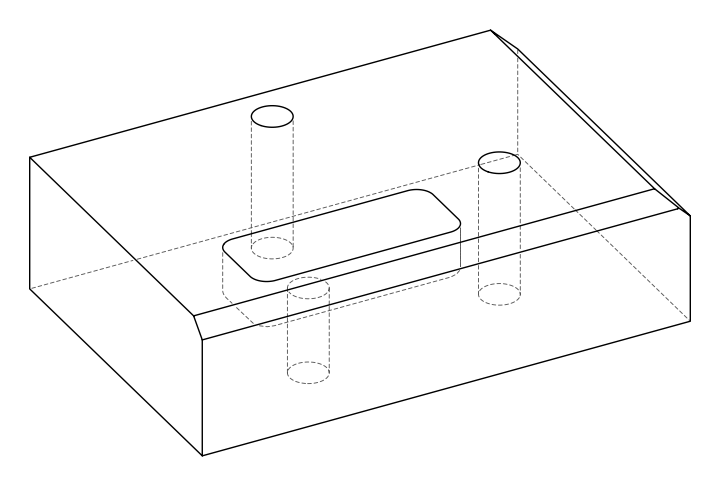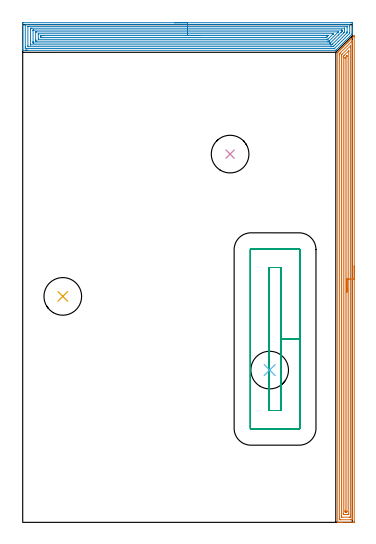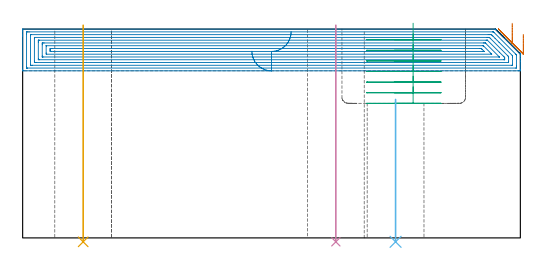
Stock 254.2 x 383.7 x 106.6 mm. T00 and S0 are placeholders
(PLAN: 6 operations, 2 tool changes, 42 min)
(1 AREA_MILL | FG_CHAMFER_SURFACE | UGT0205_001 | 14.99 min | 30716 mm3)
(2 AREA_MILL_1 | FG_CHAMFER_SURFACE_1 | UGT0205_001 | 16.34 min | 56493 mm3)
(3 MILL_RECTANGULAR_POCKET | POCKET_RECTANGULAR_STRAIGHT | NXT0201_007 | Follow Part, ap 6.25, ae 75% | 9.44 min | 385026 mm3)
(4 INDEXABLE_INSERT_DRILL_THROUGH_HOLE_FROM_SOLID | STEP1HOLE | NXT0302_029 | 0.44 min | 70379 mm3)
(5 INDEXABLE_INSERT_DRILL_THROUGH_HOLE_FROM_SOLID_1 | STEP1HOLE_1 | NXT0302_029 | 0.44 min | 70357 mm3)
(6 INDEXABLE_INSERT_DRILL_THROUGH_HOLE_FROM_SOLID_2 | STEP1HOLE_2 | NXT0302_029 | 0.3 min | 45348 mm3)
(TOOL UGT0205_001 | Chamfer Mill 20 x 3 x 45 deg. | D20 FL50 Z2)
(TOOL NXT0201_007 | ENDMILL 25mm [R216.25-25050GCK54P 1620] | D25 R3 FL54 Z5)
(TOOL NXT0302_029 | Index. Insert Drill 29mm [880-D2900L32-05] | D29 PA176 FL145 Z2)
(OP 1 AREA_MILL)
G17 G21 G94 G90
T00 M6
G54
G17 G0 G90 X255.6 Y197.55 S1061 M3
G43 Z116.6 H0
Z103.9
G94 G1 Y197.512 Z103.028 F250.
Y197.398 Z102.164
Y197.209 Z101.312
Y196.947 Z100.48
Y196.613 Z99.674
Y196.21 Z98.9
Y195.741 Z98.164
Y195.21 Z97.472
Y194.621 Z96.829
Y193.978 Z96.24
Y193.286 Z95.709
Y192.55 Z95.24
Y191.776 Z94.837
Y190.97 Z94.503
Y190.138 Z94.241
Y189.286 Z94.052
Y188.421 Z93.938
Y187.55 Z93.9
Y0.956
X255.599 Y0.632 Z93.901
X255.594 Y0.068 Z93.904
X255.592 Y0.008 Z93.906
X255.033 Y0.004 Z94.465
X254.404 Y0. Z95.093
X246.136 Z103.359
X244.724 Z104.772
X244.357 Z105.139
X243.621 Z105.878
X243.368 Z106.131
X242.948 Y0.008 Z106.543
X242.903 Y0.01 Z106.588
X242.9 Y0.185 Z106.6
Y361.947
X242.907 Y362.401 Z106.592
X242.958 Y362.459 Z106.541
X243.467 Y362.969 Z106.029
X243.836 Y363.336 Z105.664
X243.99 Y363.49 Z105.51
X244.235 Y363.736 Z105.263
X244.357 Y363.858 Z105.139
X244.712 Y364.212 Z104.788
X244.894 Y364.394 Z104.606
X245.129 Y364.63 Z104.369
X245.246 Y364.748 Z104.25
X245.588 Y365.088 Z103.912
X245.797 Y365.297 Z103.702
X246.024 Y365.524 Z103.474
X246.136 Y365.638 Z103.36
X246.701 Y366.201 Z102.798
X246.918 Y366.419 Z102.58
X247.026 Y366.527 Z102.47
X247.471 Y366.971 Z102.029
X247.915 Y367.417 Z101.581
X248.36 Y367.86 Z101.139
X248.805 Y368.307 Z100.691
X249.25 Y368.75 Z100.249
X249.695 Y369.197 Z99.801
X249.9 Y369.4 Z99.599
X249.968 Y369.468 Z99.531
X250.585 Y370.086 Z98.912
X250.794 Y370.294 Z98.705
X250.844 Y370.344 Z98.656
X251.474 Y370.976 Z98.022
X251.72 Y371.22 Z97.78
X252.364 Y371.866 Z97.132
X252.596 Y372.096 Z96.904
X253.254 Y372.755 Z96.243
X253.472 Y372.972 Z96.028
X254.143 Y373.645 Z95.353
X254.348 Y373.848 Z95.152
X254.372 Y373.872 Z95.128
X255.033 Y374.534 Z94.463
X255.224 Y374.724 Z94.276
X255.266 Y374.766 Z94.234
X255.478 Y374.979 Z94.02
X255.568 Y375.064 Z93.931
X255.594 Y375.082 Z93.904
X255.599 Y375.064 Z93.899
X255.6 Y187.55 Z93.9
X254.186 Z95.314
Y3.272
X254.183 Y2.421 Z95.317
X254.181 Y2.383 Z95.319
X254.143 Y2.01 Z95.357
X253.67 Y2.003 Z95.83
X253.254 Y2.001 Z96.246
X252.782 Y2. Z96.718
X245.246 Y2.001 Z104.254
X244.772 Y2.003 Z104.728
X244.357 Y2.01 Z105.143
X244.319 Y2.421 Z105.181
X244.317 Y2.461 Z105.183
X244.314 Y3.315 Z105.186
Y360.201
X244.318 Y361.053 Z105.182
X244.32 Y361.09 Z105.18
X244.357 Y361.395 Z105.143
X244.629 Y361.674 Z104.871
X244.897 Y361.947 Z104.603
X253.841 Y370.89 Z95.659
X253.995 Y371.04 Z95.505
X254.143 Y371.181 Z95.357
X254.179 Y370.89 Z95.321
X254.182 Y370.851 Z95.318
X254.186 Y369.996 Z95.314
Y369.953
Y187.55
X252.772 Z96.729
X252.771 Y5.104
X252.77 Y4.695 Z96.73
X252.767 Y4.209 Z96.733
X252.764 Y4.014 Z96.736
X252.568 Y4.004 Z96.932
X252.364 Y4.002 Z97.136
X251.682 Y4. Z97.818
X246.136 Y4.001 Z103.364
X245.928 Y4.003 Z103.572
X245.789 Y4.007 Z103.711
X245.743 Y4.01 Z103.757
X245.735 Y4.026 Z103.765
X245.733 Y4.073 Z103.767
X245.731 Y4.209 Z103.769
X245.729 Y4.619 Z103.771
X245.728 Y5.104 Z103.772
X245.729 Y359.673 Z103.771
X245.731 Y360.158 Z103.769
X245.733 Y360.26 Z103.767
X245.735 Y360.308 Z103.765
X245.756 Y360.345 Z103.744
X245.851 Y360.444 Z103.649
X246.136 Y360.736 Z103.364
X252.713 Y367.313 Z96.787
X252.734 Y367.332 Z96.766
X252.749 Y367.343 Z96.751
X252.765 Y367.352 Z96.735
X252.768 Y367.335 Z96.732
X252.769 Y367.313 Z96.731
X252.771 Y367.078 Z96.729
Y366.903
X252.772 Y187.55
X251.357 Z98.143
Y6.892
X251.352 Y6.12 Z98.148
X251.35 Y6.014 Z98.15
X251.25 Y6.01 Z98.25
X251.028 Y6.005 Z98.472
X250.585 Y6. Z98.915
X247.915 Z101.585
X247.471 Y6.004 Z102.029
X247.25 Y6.009 Z102.25
X247.15 Y6.013 Z102.35
X247.143 Y6.892 Z102.357
Y358.37
X247.148 Y359.142 Z102.352
X247.15 Y359.264 Z102.35
X247.521 Y359.66 Z101.979
X248.007 Y360.158 Z101.493
X251.157 Y363.308 Z98.343
X251.235 Y363.385 Z98.265
X251.3 Y363.449 Z98.2
X251.346 Y363.489 Z98.154
X251.35 Y363.49 Z98.15
X251.352 Y363.482 Z98.148
X251.355 Y363.441 Z98.145
X251.357 Y362.959 Z98.143
Y362.841
Y187.55
X249.943 Z99.557
Y8.681
X249.942 Y8.433 Z99.558
X249.939 Y8.182 Z99.561
X249.936 Y8.024 Z99.564
X249.864 Y8.01 Z99.636
X249.695 Y8.005 Z99.805
X249.481 Y8.001 Z100.019
X248.805 Z100.695
X248.59 Y8.003 Z100.91
X248.563 Y8.01 Z100.937
X248.561 Y8.014 Z100.939
X248.559 Y8.034 Z100.941
X248.557 Y8.681 Z100.943
Y8.931
Y357.725
X248.559 Y358.047 Z100.941
X248.562 Y358.208 Z100.938
X248.564 Y358.244 Z100.936
X248.589 Y358.278 Z100.911
X248.67 Y358.37 Z100.83
X248.737 Y358.438 Z100.763
X248.805 Y358.507 Z100.695
X249.695 Y359.397 Z99.805
X249.761 Y359.462 Z99.739
X249.893 Y359.59 Z99.607
X249.931 Y359.624 Z99.569
X249.939 Y359.628 Z99.561
X249.94 Y359.627 Z99.56
X249.942 Y359.585 Z99.558
X249.943 Y359.514 Z99.557
Y359.264
Y187.55
Y186.678 Z99.595
Y185.813 Z99.709
Y184.962 Z99.898
Y184.13 Z100.16
Y183.324 Z100.494
Y182.55 Z100.897
Y181.814 Z101.365
Y181.122 Z101.896
Y180.479 Z102.486
Y179.889 Z103.129
Y179.358 Z103.821
Y178.89 Z104.557
Y178.487 Z105.331
Y178.153 Z106.137
Y177.891 Z106.969
Y177.702 Z107.82
Y177.588 Z108.685
Y177.55 Z109.557
G0 Z116.6
M5
M2
(OP 2 AREA_MILL_1)
G17 G21 G94 G90
T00 M6
G54
G17 G0 G90 X117.05 Y385.2 S1061 M3
G43 Z116.6 H0
Z95.3
G94 G1 X117.088 Z94.428 F250.
X117.202 Z93.564
X117.391 Z92.712
X117.653 Z91.88
X117.987 Z91.074
X118.39 Z90.3
X118.858 Z89.564
X119.39 Z88.872
X119.979 Z88.229
X120.622 Z87.64
X121.314 Z87.109
X122.05 Z86.64
X122.824 Z86.237
X123.63 Z85.903
X124.462 Z85.641
X125.314 Z85.452
X126.178 Z85.338
X127.05 Z85.3
X252.989
X253.48 Y385.199 Z85.301
X253.965 Y385.195 Z85.303
X254.091 Y385.192 Z85.306
X254.1 Y384.715 Z85.783
Y380.295 Z90.2
Y378.87 Z91.626
Y377.644 Z92.851
Y376.832 Z93.667
Y376.76 Z93.739
X254.098 Y376.609 Z93.889
X254.076 Y376.575 Z93.924
X253.778 Y376.277 Z94.221
X241.775 Y364.275 Z106.225
X241.47 Y363.972 Z106.527
X241.401 Y363.906 Z106.592
X240.971 Y363.9 Z106.6
X0.173
X0.008 Y363.903 Z106.588
X0. Y363.917 Z106.574
Y364.276 Z106.223
Y364.583 Z105.916
Y365.269 Z105.226
Y366.496 Z104.001
Y367.037 Z103.457
Y367.65 Z102.845
Y384.444 Z86.053
X0.003 Y384.715 Z85.783
X0.009 Y385.192 Z85.306
X0.135 Y385.195 Z85.303
X0.62 Y385.2 Z85.3
X127.05
Y383.786 Z86.714
X251.739 Y383.785 Z86.715
X252.086 Y383.779 Z86.721
X252.091 Y383.667 Z86.833
X252.098 Y383.43 Z87.07
X252.1 Y382.947 Z87.553
Y382.544 Z87.956
X252.098 Y377.242 Z93.258
X252.094 Y377.121 Z93.379
X252.09 Y377.062 Z93.438
X252.058 Y377.02 Z93.48
X251.808 Y376.76 Z93.74
X251.752 Y376.702 Z93.798
X240.643 Y365.594 Z104.906
X240.453 Y365.406 Z105.094
X240.382 Y365.34 Z105.16
X240.362 Y365.324 Z105.176
X240.341 Y365.321 Z105.179
X240.289 Y365.318 Z105.182
X240.077 Y365.314 Z105.186
X240.032
X2.361 Y365.315 Z105.185
X2.014 Y365.321 Z105.179
X2.009 Y365.433 Z105.067
X2.002 Y365.67 Z104.83
X2.001 Y366.153 Z104.347
X2. Y366.556 Z103.944
X2.001 Y382.947 Z87.553
X2.002 Y383.347 Z87.153
X2.01 Y383.751 Z86.749
X2.018 Y383.78 Z86.72
X2.037 Y383.781 Z86.719
X2.089 Y383.784 Z86.716
X2.195 Y383.785 Z86.715
X2.407 Y383.786 Z86.714
X127.05
Y382.372 Z88.129
X249.594 Y382.371
X249.906 Y382.369 Z88.131
X250.01 Y382.368 Z88.132
X250.084 Y382.365 Z88.135
X250.09 Y382.255 Z88.245
X250.096 Y382.063 Z88.437
X250.099 Y381.872 Z88.628
X250.1 Y378.336 Z92.164
X250.096 Y377.644 Z92.856
X250.093 Y377.548 Z92.952
X250.09 Y377.502 Z92.998
X250.071 Y377.48 Z93.02
X249.906 Y377.307 Z93.193
X243.232 Y370.631 Z99.869
X241.189 Y368.589 Z101.911
X240.077 Y367.477 Z103.023
X239.635 Y367.037 Z103.463
X239.408 Y366.815 Z103.685
X239.331 Y366.742 Z103.758
X239.184 Y366.735 Z103.765
X238.601 Y366.73 Z103.77
X238.29 Y366.729 Z103.771
X237.709 Y366.728 Z103.772
X4.506 Y366.729 Z103.771
X4.194 Y366.731 Z103.769
X4.09 Y366.732 Z103.768
X4.017 Y366.735 Z103.765
X4.01 Y366.845 Z103.655
X4.004 Y367.037 Z103.463
X4.001 Y367.228 Z103.272
X4. Y382.063 Z88.437
X4.001 Y382.253 Z88.247
X4.006 Y382.319 Z88.181
X4.01 Y382.363 Z88.137
X4.039 Y382.365 Z88.135
X4.194 Y382.368 Z88.132
X4.776 Y382.371 Z88.129
X5.088
X127.05 Y382.372
Y380.957 Z89.543
X247.979
X248.03 Y380.956 Z89.544
X248.067 Y380.954 Z89.546
X248.084 Y380.951 Z89.549
X248.09 Y380.939 Z89.561
X248.095 Y380.731 Z89.769
X248.1 Y380.314 Z90.186
Y378.527 Z91.973
X248.094 Y378.095 Z92.405
X248.09 Y377.987 Z92.513
X248.081 Y377.942 Z92.559
X248.054 Y377.911 Z92.589
X247.955 Y377.806 Z92.694
X247.795 Y377.644 Z92.856
X247.512 Y377.36 Z93.14
X238.956 Y368.805 Z101.695
X238.623 Y368.476 Z102.024
X238.29 Y368.15 Z102.35
X238.063 Y368.146 Z102.354
X237.397 Y368.143 Z102.357
X237.173
X6.122
X6.07 Y368.144 Z102.356
X6.033 Y368.146 Z102.354
X6.016 Y368.149 Z102.351
X6.01 Y368.161 Z102.339
X6.005 Y368.368 Z102.132
X6. Y368.786 Z101.714
Y380.295 Z90.205
X6.006 Y380.728 Z89.772
X6.01 Y380.938 Z89.562
X6.212 Y380.951 Z89.549
X6.875 Y380.956 Z89.544
X7.099 Y380.957 Z89.543
X127.05
Y379.543 Z90.957
X245.572
X245.838 Y379.541 Z90.959
X246.016 Y379.538 Z90.962
X246.077 Y379.536 Z90.964
X246.091 Y379.529 Z90.971
X246.093 Y379.504 Z90.996
X246.096 Y379.411 Z91.089
X246.099 Y378.757 Z91.743
X246.097 Y378.527 Z91.973
X246.094 Y378.446 Z92.054
X246.09 Y378.407 Z92.093
X246.064 Y378.374 Z92.126
X245.964 Y378.267 Z92.233
X245.835 Y378.135 Z92.365
X245.438 Y377.737 Z92.763
X243.416 Y375.714 Z94.786
X237.394 Y369.692 Z100.808
X237.291 Y369.592 Z100.908
X237.268 Y369.573 Z100.927
X237.257 Y369.567 Z100.933
X237.213 Y369.564 Z100.936
X237.036 Y369.56 Z100.94
X236.77 Y369.557 Z100.943
X236.637
X8.528
X8.262 Y369.559 Z100.941
X8.085 Y369.562 Z100.938
X8.024 Y369.564 Z100.936
X8.01 Y369.571 Z100.929
X8.007 Y369.596 Z100.904
X8.004 Y369.689 Z100.811
X8. Y370.343 Z100.157
Y370.572 Z99.928
X8.001 Y379.181 Z91.319
X8.003 Y379.411 Z91.089
X8.006 Y379.493 Z91.007
X8.009 Y379.528 Z90.972
X8.129 Y379.536 Z90.964
X8.395 Y379.541 Z90.959
X8.529 Y379.543 Z90.957
X127.05
Y378.129 Z92.371
X243.269
X243.319 Y378.127 Z92.373
X243.35 Y378.125 Z92.375
X243.362 Y378.122 Z92.378
X243.361 Y378.119 Z92.381
X243.327 Y378.078 Z92.422
X243.271 Y378.02 Z92.48
X236.504 Y371.251 Z99.249
X236.273 Y371.025 Z99.475
X236.236 Y370.991 Z99.509
X236.22 Y370.98 Z99.52
X236.2 Y370.977 Z99.523
X236.098 Y370.974 Z99.526
X235.61 Y370.971 Z99.529
X235.207
X10.939
X10.449 Y370.973 Z99.527
X10.039 Y370.977 Z99.523
X10.01 Y370.98 Z99.52
X10.004 Y371.012 Z99.488
X10.001 Y371.456 Z99.044
X10. Y371.9 Z98.6
Y377.644 Z92.856
X10.002 Y378.085 Z92.415
X10.008 Y378.115 Z92.385
X10.012 Y378.122 Z92.378
X10.021 Y378.125 Z92.375
X10.081 Y378.127 Z92.373
X10.203 Y378.128 Z92.372
X10.449 Y378.129 Z92.371
X127.05
Y376.715 Z93.785
X239.23 Y376.714 Z93.786
X239.488 Y376.708 Z93.792
X239.463 Y376.672 Z93.828
X239.373 Y376.573 Z93.927
X239.279 Y376.476 Z94.024
X239.184 Y376.381 Z94.119
X235.281 Y372.479 Z98.021
X235.22 Y372.423 Z98.077
X235.186 Y372.395 Z98.105
X235.14 Y372.392 Z98.108
X234.717 Y372.386 Z98.114
X234.671 Y372.385 Z98.115
X12.19 Y372.386 Z98.114
X12.04 Y372.39 Z98.11
X12.011 Y372.392 Z98.108
X12.005 Y372.412 Z98.088
X12.001 Y372.436 Z98.064
Y376.108 Z94.392
X12.01 Y376.342 Z94.158
X12.033 Y376.708 Z93.792
X12.236 Y376.714 Z93.786
X12.281
X127.05 Y376.715 Z93.785
Y375.3 Z95.2
X234.717
X235.299 Y375.299 Z95.201
X235.577 Y375.295 Z95.205
X235.61 Y375.293 Z95.207
X235.63 Y375.287 Z95.213
X235.622 Y375.275 Z95.225
X235.61 Y375.258 Z95.242
X234.717 Y374.363 Z96.137
X234.587 Y374.236 Z96.264
X234.454 Y374.108 Z96.392
X234.129 Y373.805 Z96.695
X233.823 Y373.803 Z96.697
X233.241 Y373.8 Z96.7
X14.916
X14.331 Y373.803 Z96.697
X14.023 Y373.807 Z96.693
X14.002 Y374.108 Z96.392
X14.001 Y374.13 Z96.37
Y374.992 Z95.508
Y375.013 Z95.487
X14.023 Y375.293 Z95.207
X14.606 Y375.298 Z95.202
X15.81 Y375.3 Z95.2
X127.05
X127.922 Z95.238
X128.786 Z95.351
X129.638 Z95.54
X130.47 Z95.803
X131.276 Z96.136
X132.05 Z96.539
X132.786 Z97.008
X133.478 Z97.539
X134.121 Z98.128
X134.71 Z98.772
X135.242 Z99.464
X135.71 Z100.2
X136.113 Z100.973
X136.447 Z101.779
X136.709 Z102.611
X136.898 Z103.463
X137.012 Z104.328
X137.05 Z105.2
G0 Z116.6
M5
M2
(OP 3 MILL_RECTANGULAR_POCKET)
G17 G21 G94 G90
T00 M6
G54
G17 G0 G90 X199.35 Y109.948 S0 M3
G43 Z116.6 H1
Z109.6
G94 G1 Y141.35 Z101.186 F250.
Y196.45 F500.
X189.75
Y86.25
X199.35
Y141.35
X213.6
Y210.2
G3 X213.1 Y210.7 R0.5
G1 X176.
G3 X175.5 Y210.2 R0.5
G1 Y72.5
G3 X176. Y72. R0.5
G1 X213.1
G3 X213.6 Y72.5 R0.5
G1 Y141.35
Y142.35
G0 X199.35 Y109.948 Z104.186
G1 Y141.35 Z95.771 F250.
Y196.45 F500.
X189.75
Y86.25
X199.35
Y141.35
X213.6
Y210.2
G3 X213.1 Y210.7 R0.5
G1 X176.
G3 X175.5 Y210.2 R0.5
G1 Y72.5
G3 X176. Y72. R0.5
G1 X213.1
G3 X213.6 Y72.5 R0.5
G1 Y141.35
Y142.35
G0 X199.35 Y109.948 Z98.771
G1 Y141.35 Z90.357 F250.
Y196.45 F500.
X189.75
Y86.25
X199.35
Y141.35
X213.6
Y210.2
G3 X213.1 Y210.7 R0.5
G1 X176.
G3 X175.5 Y210.2 R0.5
G1 Y72.5
G3 X176. Y72. R0.5
G1 X213.1
G3 X213.6 Y72.5 R0.5
G1 Y141.35
Y142.35
G0 X199.35 Y109.948 Z93.357
G1 Y141.35 Z84.943 F250.
Y196.45 F500.
X189.75
Y86.25
X199.35
Y141.35
X213.6
Y210.2
G3 X213.1 Y210.7 R0.5
G1 X176.
G3 X175.5 Y210.2 R0.5
G1 Y72.5
G3 X176. Y72. R0.5
G1 X213.1
G3 X213.6 Y72.5 R0.5
G1 Y141.35
Y142.35
G0 X199.35 Y109.948 Z87.943
G1 Y141.35 Z79.529 F250.
Y196.45 F500.
X189.75
Y86.25
X199.35
Y141.35
X213.6
Y210.2
G3 X213.1 Y210.7 R0.5
G1 X176.
G3 X175.5 Y210.2 R0.5
G1 Y72.5
G3 X176. Y72. R0.5
G1 X213.1
G3 X213.6 Y72.5 R0.5
G1 Y141.35
Y142.35
G0 X199.35 Y109.948 Z82.529
G1 Y141.35 Z74.114 F250.
Y196.45 F500.
X189.75
Y86.25
X199.35
Y141.35
X213.6
Y210.2
G3 X213.1 Y210.7 R0.5
G1 X176.
G3 X175.5 Y210.2 R0.5
G1 Y72.5
G3 X176. Y72. R0.5
G1 X213.1
G3 X213.6 Y72.5 R0.5
G1 Y141.35
Y142.35
G0 X199.35 Y109.948 Z77.114
G1 Y141.35 Z68.7 F250.
Y196.45 F500.
X189.75
Y86.25
X199.35
Y141.35
X213.6
Y210.2
G3 X213.1 Y210.7 R0.5
G1 X176.
G3 X175.5 Y210.2 R0.5
G1 Y72.5
G3 X176. Y72. R0.5
G1 X213.1
G3 X213.6 Y72.5 R0.5
G1 Y141.35
Y142.35
G0 Z116.6
M5
M2
(OP 4 INDEXABLE_INSERT_DRILL_THROUGH_HOLE_FROM_SOLID)
G17 G21 G94 G90
T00 M6
G54
G17 G0 G90 X159.9 Y283.9 S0 M3
G43 Z116.6 H1
G94 G81 G98 Z-2.006 F250. R108.6
G80
M5
M2
(OP 5 INDEXABLE_INSERT_DRILL_THROUGH_HOLE_FROM_SOLID_1)
G17 G21 G94 G90
T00 M6
G54
G17 G0 G90 X30.9 Y174.2 S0 M3
G43 Z116.6 H1
G94 G81 G98 Z-2.006 F250. R108.6
G80
M5
M2
(OP 6 INDEXABLE_INSERT_DRILL_THROUGH_HOLE_FROM_SOLID_2)
G17 G21 G94 G90
T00 M6
G54
G17 G0 G90 X190.4 Y117.4 S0 M3
G43 Z116.6 H1
G94 G81 G98 Z-2.006 F250. R70.7
G80
M5
M2
